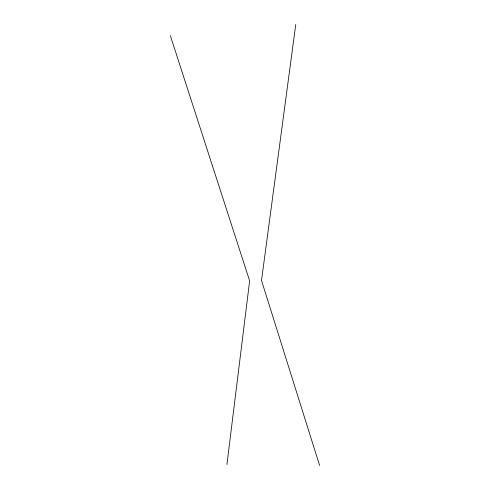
<?xml version="1.0" encoding="UTF-8"?>
<svg xmlns="http://www.w3.org/2000/svg" width="490" height="490" viewBox="0 0 490 490"><rect width="100%" height="100%" fill="white"/><g stroke="black" fill="none" stroke-linecap="round" stroke-linejoin="round"><path stroke-width="0.73" d="M226.931 464.551L249.637 280.874L170.385 35.752M295.758 24.5L261.507 280.494L319.615 465.5"/></g></svg>
